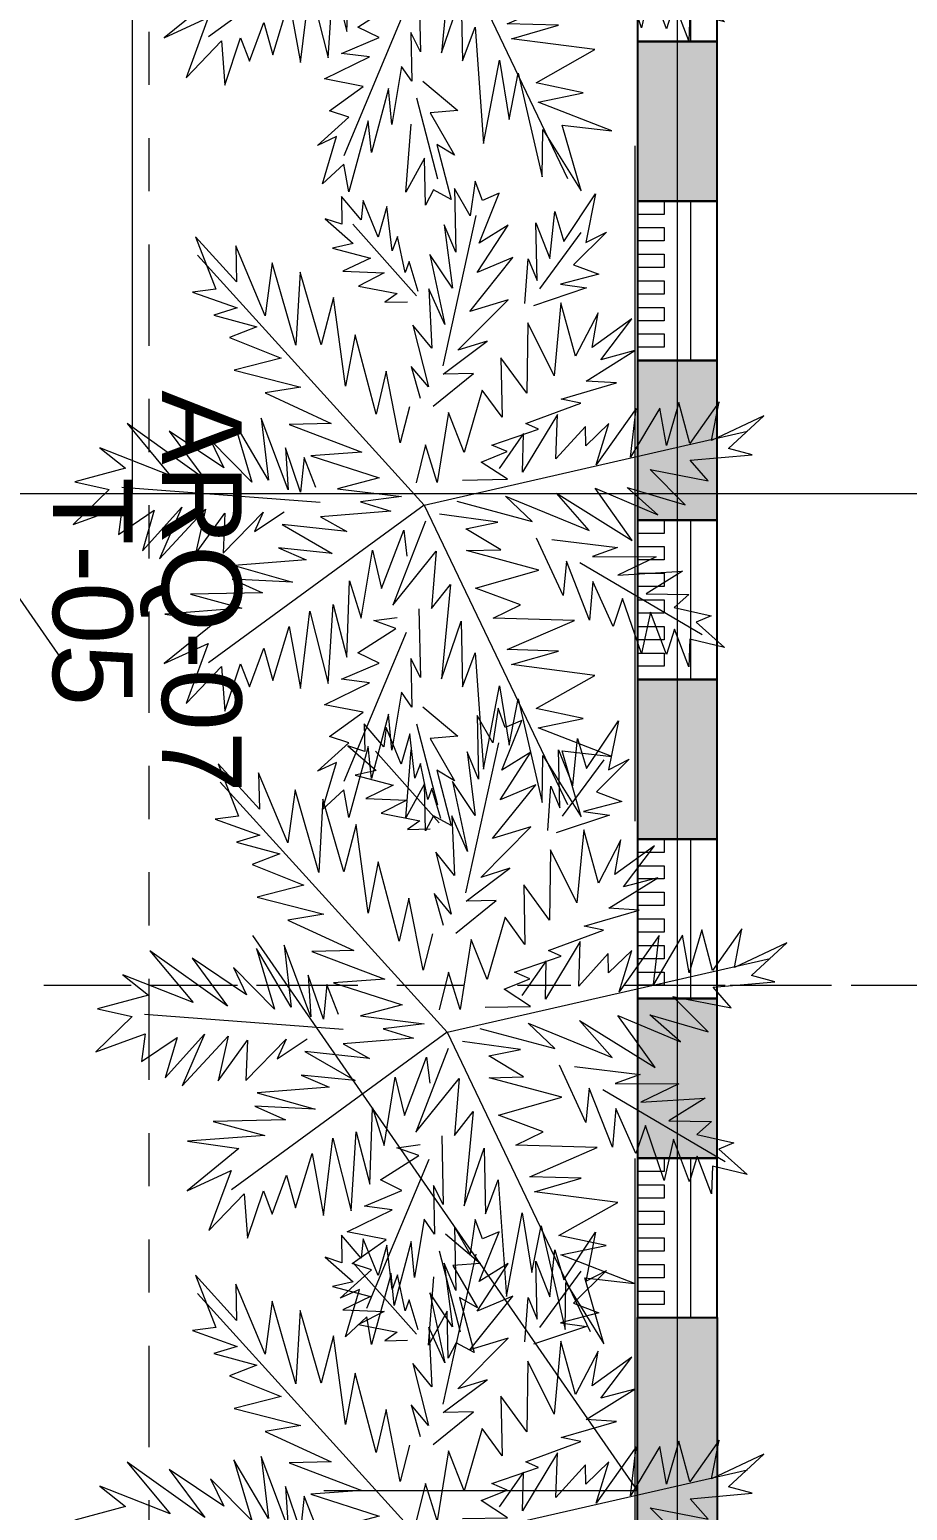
# Model space of a CAD drawing. Header units: metres. Extents: x -54 to 264, y -14 to 31.
# Drawn here: x 36.077 to 37.728, y 8.012 to 10.797 of the extents above; entities that cross this region are included whole.
import ezdxf
from ezdxf.enums import TextEntityAlignment as Align

# ---------------------------------------------------------------- set-up
doc = ezdxf.new("R2010")
doc.units = ezdxf.units.M
doc.header["$LTSCALE"] = 0.001
for name, pattern in [('CENTERX2', [101.6, 63.5, -12.7, 12.7, -12.7]), ('DIVIDEX2', [63.5, 25.4, -12.7, 0, -12.7, 0, -12.7]), ('HIDDENX2', [19.05, 12.7, -6.35])]:
    doc.linetypes.add(name, pattern=pattern)
doc.layers.get('0').update_dxf_attribs({"lineweight": 13, "true_color": 0x000000})
for name, color, linetype, lineweight, true_color in [('Jach-Anotaciones-Hatch-Lum80%', 250, 'Continuous', 13, 0x333333), ('JACH-Anotaciones-Lineas-CORTE', 7, 'DIVIDEX2', 18, 0x000000), ('JACH-Anotaciones-Lineas-CORTE @ 0.05', 7, 'DIVIDEX2', 18, 0x000000), ('JACH-Anotaciones-Lineas-CORTE @ 0.075', 7, 'DIVIDEX2', 18, 0x000000), ('JACH-Anotaciones-Lineas-EJES', 7, 'CENTERX2', 9, 0x666666), ('Jach-Anotaciones-LineasDetalle0.09mm', 7, 'Continuous', 15, 0x000000), ('JACH-Arq-Lineas-Piso', 7, 'Continuous', 13, 0x1a1a1a), ('JACH-Arq-Lineas-Proyeccion', 250, 'HIDDENX2', 13, 0x333333), ('JACH-Arq-Ventanas-BajasyPisoTecho', 7, 'Continuous', 13, 0x404040), ('JACH-ArqPaisaje-Vegetación', 7, 'Continuous', 13, 0x999999)]:
    doc.layers.add(name, color=color, linetype=linetype, lineweight=lineweight, true_color=true_color)
doc.layers.add('JACH-Arq-Muros01-Carga', color=3, linetype='Continuous', lineweight=25)
doc.styles.add('01c-Arial-JACH(3mm)', font='arial.ttf', dxfattribs={"height": 3})

# ---------------------------------------------------------------- blocks, each defined once
blk = doc.blocks.new('A$C6CAA186E')
at = {"color": 0}
for p, q in [((0.5885, 1.7324), (0.6502, 1.6011)), ((0.6703, 1.6436), (0.5885, 1.7324)), ((0.8121, 0.8804), (0.6272, 1.6911)), ((0.6859, 1.7029), (0.6703, 1.6436)), ((0.6997, 1.5475), (0.6859, 1.7029)), ((0.553, 1.6201), (0.6577, 1.5466)), ((0.6502, 1.6011), (0.553, 1.6201)), ((1.0689, 1.5069), (1.09, 1.6)), ((1.09, 1.6), (1.1056, 1.5624)), ((1.1056, 1.5624), (1.1693, 1.6332)), ((1.1693, 1.6332), (1.148, 1.5465)), ((0.7514, 1.5928), (0.6997, 1.5475)), ((0.7229, 1.4469), (0.7514, 1.5928)), ((0.9561, 1.2709), (1.1368, 1.5778)), ((0.6577, 1.5466), (0.5552, 1.5191)), ((0.8115, 1.5351), (0.7229, 1.4469)), ((0.7684, 1.389), (0.8115, 1.5351)), ((0.9877, 1.3663), (0.9779, 1.5281)), ((0.9779, 1.5281), (1.0346, 1.4368)), ((1.0346, 1.4368), (1.0365, 1.5441)), ((1.0365, 1.5441), (1.0689, 1.5069)), ((1.2175, 1.5438), (1.1235, 1.5081)), ((1.148, 1.5465), (1.2175, 1.5438)), ((0.5552, 1.5191), (0.6631, 1.4878)), ((0.6631, 1.4878), (0.5688, 1.471)), ((1.1871, 1.4884), (1.0806, 1.4483)), ((1.1235, 1.5081), (1.1871, 1.4884)), ((0.5688, 1.471), (0.6924, 1.3979)), ((0.8362, 1.4662), (0.7684, 1.389)), ((0.7701, 1.3091), (0.8362, 1.4662)), ((0.9407, 1.3022), (0.9415, 1.4621)), ((0.9415, 1.4621), (0.9877, 1.3663)), ((1.0806, 1.4483), (1.1842, 1.4252)), ((0.5701, 1.4121), (0.7111, 1.312)), ((0.6924, 1.3979), (0.5701, 1.4121)), ((1.1842, 1.4252), (1.0464, 1.3781)), ((0.3451, 1.401), (0.4167, 1.3015)), ((0.4478, 1.3232), (0.3451, 1.401)), ((0.5012, 1.2865), (0.4249, 1.409)), ((0.4249, 1.409), (0.4478, 1.3232)), ((0.9006, 1.4023), (0.7701, 1.3091)), ((0.7826, 1.2125), (0.9006, 1.4023)), ((1.0464, 1.3781), (1.1163, 1.3543)), ((0.1277, 1.3374), (0.2094, 1.255)), ((0.154, 1.2854), (0.1277, 1.3374)), ((0.5059, 1.3623), (0.5012, 1.2865)), ((0.5467, 1.2243), (0.5059, 1.3623)), ((0.6073, 1.3435), (0.6632, 1.2857)), ((0.7111, 1.312), (0.6073, 1.3435)), ((0.8986, 1.2003), (0.9183, 1.3648)), ((0.9183, 1.3648), (0.9407, 1.3022)), ((1.1163, 1.3543), (1.0038, 1.3035)), ((1.4425, 1.3508), (1.3707, 1.1662)), ((1.4284, 1.2263), (1.4425, 1.3508)), ((0.0314, 1.3101), (0.154, 1.2854)), ((0.151, 1.2306), (0.0314, 1.3101)), ((0.2094, 1.255), (0.2333, 1.3187)), ((0.2333, 1.3187), (0.2585, 1.2224)), ((0.3301, 1.3165), (0.4386, 1.2599)), ((0.4167, 1.3015), (0.3301, 1.3165)), ((1.0038, 1.3035), (1.1007, 1.2951)), ((1.2393, 1.3086), (1.2122, 1.0996)), ((1.3224, 1.1609), (1.2393, 1.3086)), ((0.2701, 1.17), (0.129, 1.2743)), ((0.2585, 1.2224), (0.2676, 1.2878)), ((0.2676, 1.2878), (0.3125, 1.1541)), ((0.5562, 1.2729), (0.5467, 1.2243)), ((0.6075, 1.1351), (0.5562, 1.2729)), ((0.6632, 1.2857), (0.6149, 1.2847)), ((0.6149, 1.2847), (0.6964, 1.2107)), ((0.8756, 1.2945), (0.7826, 1.2125)), ((0.7896, 1.0843), (0.8756, 1.2945)), ((1.1007, 1.2951), (0.9526, 1.2372)), ((1.3473, 1.2793), (1.3224, 1.1609)), ((1.3707, 1.1662), (1.3473, 1.2793)), ((1.5936, 1.274), (1.4284, 1.2263)), ((1.4399, 1.1782), (1.5936, 1.274)), ((0.0757, 1.208), (0.151, 1.2306)), ((0.4386, 1.2599), (0.3047, 1.2234)), ((0.8121, 0.8804), (1.5628, 1.2397)), ((1.039, 1.2285), (0.8952, 1.1623)), ((0.9526, 1.2372), (1.039, 1.2285)), ((1.1015, 1.2572), (1.0954, 1.053)), ((1.1746, 1.0883), (1.1015, 1.2572)), ((0.1938, 1.1958), (0.0757, 1.208)), ((0.1041, 1.1602), (0.1938, 1.1958)), ((0.3047, 1.2234), (0.4882, 1.2062)), ((0.4882, 1.2062), (0.3549, 1.1403)), ((0.5848, 1.2146), (0.7298, 1.1272)), ((0.6964, 1.2107), (0.5848, 1.2146)), ((1.1782, 1.2168), (1.1746, 1.0883)), ((1.2122, 1.0996), (1.1782, 1.2168)), ((0.2492, 1.1633), (0.1041, 1.1602)), ((0.195, 1.1411), (0.2492, 1.1633)), ((0.6216, 1.167), (0.6075, 1.1351)), ((0.662, 1.05), (0.6216, 1.167)), ((0.9751, 1.1682), (0.9264, 0.9862)), ((1.0206, 1.0093), (0.9751, 1.1682)), ((1.2981, 1.1162), (1.5578, 1.1765)), ((1.5578, 1.1765), (1.4399, 1.1782)), ((0.3067, 1.1329), (0.195, 1.1411)), ((0.3549, 1.1403), (0.5317, 1.1377)), ((0.5317, 1.1377), (0.4426, 1.0727)), ((0.7298, 1.1272), (0.6329, 1.1294)), ((0.6329, 1.1294), (0.7205, 1.0681)), ((0.8534, 1.1509), (0.7896, 1.0843)), ((0.8027, 0.9625), (0.8534, 1.1509)), ((1.0624, 1.1217), (1.0206, 1.0093)), ((1.0954, 1.053), (1.0624, 1.1217)), ((1.4144, 1.0934), (1.2981, 1.1162)), ((0.2293, 1.0134), (0.1098, 1.0909)), ((0.1098, 1.0909), (0.1555, 1.0182)), ((0.1916, 1.1031), (0.2293, 1.0134)), ((0.3265, 0.9945), (0.1916, 1.1031)), ((0.2971, 1.0906), (0.3265, 0.9945)), ((0.4239, 0.965), (0.2971, 1.0906)), ((0.678, 1.0882), (0.662, 1.05)), ((0.7046, 1.0236), (0.678, 1.0882)), ((0.7474, 1.0897), (0.7046, 1.0236)), ((0.7498, 0.9761), (0.7474, 1.0897)), ((1.2655, 1.0692), (1.4144, 1.0934)), ((0.0303, 1.0681), (0.048, 1.0264)), ((0.1555, 1.0182), (0.0303, 1.0681)), ((0.4426, 1.0727), (0.592, 1.0759)), ((0.592, 1.0759), (0.5236, 1.026)), ((0.8552, 1.0647), (0.8352, 0.919)), ((0.8717, 0.9851), (0.8552, 1.0647)), ((0.9245, 1.0725), (0.8717, 0.9851)), ((0.9264, 0.9862), (0.9245, 1.0725)), ((1.4747, 1.0295), (1.2655, 1.0692)), ((0.048, 1.0264), (0, 1.0085)), ((0, 1.0085), (0.0866, 0.9957)), ((0.4626, 0.9279), (0.0862, 1.0104)), ((0.4836, 0.9284), (0.4013, 1.0382)), ((0.4013, 1.0382), (0.4239, 0.965)), ((0.482, 1.0041), (0.4836, 0.9284)), ((0.5641, 0.9027), (0.482, 1.0041)), ((0.5236, 1.026), (0.6803, 0.981)), ((1.1826, 1.0085), (1.4747, 1.0295)), ((1.2675, 0.9767), (1.1826, 1.0085)), ((0.0866, 0.9957), (0.0179, 0.9563)), ((0.6803, 0.981), (0.5801, 0.941)), ((1.1034, 0.9732), (1.2675, 0.9767)), ((1.2475, 0.9236), (1.1034, 0.9732)), ((0.0179, 0.9563), (0.1778, 0.9597)), ((0.1778, 0.9597), (0.109, 0.9309)), ((0.109, 0.9309), (0.2685, 0.9511)), ((0.2685, 0.9511), (0.1834, 0.8946)), ((0.1834, 0.8946), (0.3594, 0.932)), ((0.3594, 0.932), (0.2697, 0.8922)), ((0.5801, 0.941), (0.7554, 0.9131)), ((1.0114, 0.946), (1.2475, 0.9236)), ((1.0713, 0.8988), (1.0114, 0.946)), ((1.318, 0.8767), (1.3919, 0.9646)), ((1.3919, 0.9646), (1.3976, 0.8953)), ((1.3976, 0.8953), (1.5036, 0.9565)), ((1.5036, 0.9565), (1.4772, 0.9117)), ((1.4772, 0.9117), (1.6153, 0.9483)), ((1.6153, 0.9483), (1.591, 0.9036)), ((0.2697, 0.8922), (0.419, 0.8996)), ((0.419, 0.8996), (0.3611, 0.8521)), ((0.3611, 0.8521), (0.5159, 0.8912)), ((0.5159, 0.8912), (0.4643, 0.848)), ((0.7554, 0.9131), (0.6613, 0.8838)), ((0.928, 0.9105), (1.0713, 0.8988)), ((1.0629, 0.8019), (0.928, 0.9105)), ((1.3604, 0.8608), (1.5634, 0.9135)), ((1.591, 0.9036), (1.6293, 0.8834)), ((0.2872, 0.8611), (0.1076, 0.7015)), ((0.8121, 0.8804), (0.1853, 0.3118)), ((0.2766, 0.865), (0.2013, 0.8424)), ((0.4643, 0.848), (0.5437, 0.8707)), ((0.6613, 0.8838), (0.7565, 0.8605)), ((0.8121, 0.8804), (1.2074, 0.3399)), ((0.8528, 0.8836), (1.0629, 0.8019)), ((1.072, 0.8673), (1.2445, 0.871)), ((1.2445, 0.871), (1.1966, 0.8468)), ((1.6293, 0.8834), (1.5115, 0.8809)), ((1.5115, 0.8809), (1.5967, 0.8343)), ((0.2289, 0.8325), (0.1388, 0.8137)), ((0.2013, 0.8424), (0.2289, 0.8325)), ((0.3037, 0.7814), (0.3024, 0.8382)), ((0.6563, 0.8205), (0.4761, 0.7851)), ((0.5654, 0.8438), (0.6563, 0.8205)), ((0.7712, 0.6631), (0.791, 0.8234)), ((0.791, 0.8234), (0.8037, 0.7206)), ((0.875, 0.8294), (0.9401, 0.8371)), ((1.0214, 0.7736), (0.875, 0.8294)), ((1.1316, 0.8349), (1.5053, 0.6787)), ((1.1966, 0.8468), (1.3186, 0.8494)), ((1.3186, 0.8494), (1.2812, 0.8233)), ((1.2812, 0.8233), (1.427, 0.7991)), ((1.5967, 0.8343), (1.4259, 0.8475)), ((0.1749, 0.7997), (0.0637, 0.7868)), ((0.0637, 0.7868), (0.1399, 0.7653)), ((0.1388, 0.8137), (0.1749, 0.7997)), ((0.2259, 0.6767), (0.23, 0.7799)), ((0.23, 0.7799), (0.263, 0.7153)), ((0.263, 0.7153), (0.2819, 0.8125)), ((0.2819, 0.8125), (0.3037, 0.7814)), ((0.4761, 0.7851), (0.584, 0.7601)), ((0.8037, 0.7206), (0.8273, 0.7968)), ((0.8273, 0.7968), (0.8416, 0.6204)), ((1.1018, 0.7543), (1.0942, 0.813)), ((1.1216, 0.8094), (1.1018, 0.7543)), ((1.1826, 0.7139), (1.1216, 0.8094)), ((1.427, 0.7991), (1.3367, 0.7909)), ((1.3367, 0.7909), (1.4975, 0.748)), ((0.1399, 0.7653), (0.0481, 0.7276)), ((0.1676, 0.6502), (0.1929, 0.7454)), ((0.1929, 0.7454), (0.2259, 0.6767)), ((0.584, 0.7601), (0.3852, 0.7074)), ((0.6885, 0.5961), (0.7437, 0.7677)), ((0.7437, 0.7677), (0.7712, 0.6631)), ((0.9251, 0.7505), (1.0214, 0.7736)), ((1.0961, 0.7226), (0.9251, 0.7505)), ((1.2088, 0.7671), (1.1826, 0.7139)), ((1.2487, 0.6732), (1.2088, 0.7671)), ((1.2577, 0.7429), (1.2487, 0.6732)), ((1.3127, 0.6304), (1.2577, 0.7429)), ((1.4975, 0.748), (1.4177, 0.74)), ((0.0966, 0.7223), (0.0387, 0.6727)), ((0.0481, 0.7276), (0.0966, 0.7223)), ((0.3852, 0.7074), (0.5141, 0.6828)), ((0.6097, 0.5418), (0.6794, 0.7242)), ((0.6794, 0.7242), (0.6885, 0.5961)), ((1.0021, 0.6932), (1.0961, 0.7226)), ((1.3317, 0.7276), (1.3127, 0.6304)), ((1.3924, 0.6426), (1.3317, 0.7276)), ((1.4177, 0.74), (1.5955, 0.6912)), ((0.0387, 0.6727), (0.1081, 0.6742)), ((0.0943, 0.6318), (0.1559, 0.7025)), ((0.1081, 0.6742), (0.0943, 0.6318)), ((0.1559, 0.7025), (0.1676, 0.6502)), ((0.5141, 0.6828), (0.2917, 0.6528)), ((0.8416, 0.6204), (0.878, 0.6864)), ((0.878, 0.6864), (0.8605, 0.524)), ((1.1937, 0.6868), (1.0021, 0.6932)), ((1.0618, 0.6524), (1.1937, 0.6868)), ((1.4082, 0.6914), (1.3924, 0.6426)), ((1.4793, 0.6129), (1.4082, 0.6914)), ((1.5955, 0.6912), (1.5263, 0.6792)), ((1.5263, 0.6792), (1.5759, 0.6255)), ((0.2917, 0.6528), (0.4102, 0.6217)), ((0.531, 0.4812), (0.6074, 0.6469)), ((0.6074, 0.6469), (0.6097, 0.5418)), ((0.8605, 0.524), (0.9335, 0.6497)), ((0.9335, 0.6497), (0.9196, 0.5147)), ((1.2599, 0.6398), (1.0618, 0.6524)), ((1.0778, 0.5938), (1.2599, 0.6398)), ((1.4573, 0.6609), (1.4793, 0.6129)), ((1.5759, 0.6255), (1.4573, 0.6609)), ((0.4102, 0.6217), (0.2282, 0.5694)), ((0.7682, 0.6083), (0.693, 0.5793)), ((0.8058, 0.6196), (0.768, 0.1222)), ((0.4115, 0.5586), (0.2045, 0.4994)), ((0.2282, 0.5694), (0.4115, 0.5586)), ((0.4737, 0.4042), (0.5165, 0.5713)), ((0.5165, 0.5713), (0.531, 0.4812)), ((0.7795, 0.5706), (0.6688, 0.5325)), ((0.693, 0.5793), (0.7795, 0.5706)), ((0.9196, 0.5147), (0.9497, 0.5848)), ((0.9497, 0.5848), (0.964, 0.4041)), ((1.2719, 0.5706), (1.0778, 0.5938)), ((1.1168, 0.5421), (1.2719, 0.5706)), ((0.3919, 0.3919), (0.4439, 0.5214)), ((0.4439, 0.5214), (0.4737, 0.4042)), ((0.7739, 0.539), (0.5943, 0.472)), ((0.6688, 0.5325), (0.7739, 0.539)), ((0.8788, 0.4549), (0.8288, 0.5296)), ((0.964, 0.4041), (1.0051, 0.5502)), ((1.0051, 0.5502), (0.9978, 0.3985)), ((1.2524, 0.5008), (1.1168, 0.5421)), ((0.2045, 0.4994), (0.3374, 0.4812)), ((0.5943, 0.472), (0.7497, 0.49)), ((0.7497, 0.49), (0.6021, 0.4027)), ((1.1708, 0.478), (1.2524, 0.5008)), ((0.3374, 0.4812), (0.1622, 0.4081)), ((0.3359, 0.3528), (0.3652, 0.4608)), ((0.3652, 0.4608), (0.3919, 0.3919)), ((0.6021, 0.4027), (0.7548, 0.4481)), ((0.7548, 0.4481), (0.6497, 0.3448)), ((0.9331, 0.3761), (0.8299, 0.477)), ((0.8299, 0.477), (0.8788, 0.4549)), ((0.9978, 0.3985), (1.032, 0.475)), ((1.032, 0.475), (1.0358, 0.2941)), ((1.2683, 0.4422), (1.1708, 0.478)), ((0.2527, 0.41), (0.1391, 0.3066)), ((0.1622, 0.4081), (0.2527, 0.41)), ((0.2782, 0.299), (0.3179, 0.4114)), ((0.3179, 0.4114), (0.3359, 0.3528)), ((1.0358, 0.2941), (1.0709, 0.4232)), ((1.0709, 0.4232), (1.0856, 0.23)), ((1.2099, 0.4199), (1.2683, 0.4422)), ((1.3286, 0.3803), (1.2099, 0.4199)), ((0.7184, 0.3778), (0.6266, 0.2412)), ((0.6497, 0.3448), (0.7184, 0.3778)), ((0.832, 0.3803), (0.9331, 0.3761)), ((0.9345, 0.3067), (0.832, 0.3803)), ((1.2172, 0.3717), (1.3286, 0.3803)), ((1.3096, 0.2831), (1.2172, 0.3717)), ((0.1391, 0.3066), (0.2706, 0.3578)), ((0.2706, 0.3578), (0.2782, 0.299)), ((1.0856, 0.23), (1.1039, 0.3587)), ((1.1039, 0.3587), (1.2098, 0.2284)), ((1.159, 0.3388), (1.3096, 0.2831)), ((1.2098, 0.2284), (1.159, 0.3388)), ((0.7468, 0.33), (0.6078, 0.1356)), ((0.6266, 0.2412), (0.7468, 0.33)), ((0.8225, 0.3317), (0.9345, 0.3067)), ((0.947, 0.2165), (0.8225, 0.3317)), ((0.8174, 0.2726), (0.947, 0.2165)), ((0.9269, 0.174), (0.8174, 0.2726)), ((0.6078, 0.1356), (0.7381, 0.2436)), ((0.7381, 0.2436), (0.6682, 0.0674)), ((0.8252, 0.2034), (0.9269, 0.174)), ((0.886, 0.1142), (0.8252, 0.2034)), ((0.6682, 0.0674), (0.7194, 0.1317)), ((0.7194, 0.1317), (0.7537, 0.004)), ((0.8611, 0), (0.8164, 0.1232)), ((0.8164, 0.1232), (0.886, 0.1142)), ((0.7537, 0.004), (0.7729, 0.0907)), ((0.7729, 0.0907), (0.8611, 0))]:
    blk.add_line(p, q, dxfattribs=at)
blk = doc.blocks.new('*U57')
at = {"linetype": 'DIVIDEX2', "lineweight": 0, "ltscale": 100}
blk.add_lwpolyline([(-772.495, 0), (50.688, 0)], dxfattribs=at)
at = {"lineweight": 0, "ltscale": 100, "style": '01c-Arial-JACH(3mm)'}
for tag, p in [('JACH-SECCIONMURO', (-777.995, 2.109)), ('NO.DEPLANO', (-777.995, -1.994))]:
    blk.add_attdef(tag, text='', height=3, dxfattribs=at).set_placement(p, align=Align.MIDDLE_CENTER)
blk = doc.blocks.new('*U292')
at = {"layer": 'JACH-Anotaciones-Lineas-CORTE @ 0.05', "xscale": 0.05, "yscale": 0.05, "zscale": 0.05}
blk.add_blockref('*U57', (50.9401, 9), dxfattribs=at)
at = {"layer": 'JACH-Anotaciones-Lineas-CORTE @ 0.075', "xscale": 0.075, "yscale": 0.075, "zscale": 0.075}
blk.add_blockref('*U57', (50.9401, 9), dxfattribs=at)
blk = doc.blocks.new('*U148')
at = {"layer": 'Jach-Anotaciones-LineasDetalle0.09mm', "lineweight": 0, "ltscale": 100}
blk.add_lwpolyline([(-0.025, 0.0125), (0.025, 0.0125), (0.025, -0.0125), (-0.025, -0.0125)], close=True, dxfattribs=at)
blk = doc.blocks.new('*U149')
at = {"layer": 'Jach-Anotaciones-LineasDetalle0.09mm', "color": 0, "linetype": 'ByBlock', "lineweight": -2, "transparency": 16777216}
for p in [(0, 0), (0, -0.05), (0, -0.1), (0, -0.15), (0, -0.2), (0, -0.25)]:
    blk.add_blockref('*U148', p, dxfattribs=at)
blk = doc.blocks.new('*U150')
at = {"layer": 'Jach-Anotaciones-LineasDetalle0.09mm', "lineweight": 0, "ltscale": 100}
blk.add_lwpolyline([(-0.025, 0.0125), (0.025, 0.0125), (0.025, -0.0125), (-0.025, -0.0125)], close=True, dxfattribs=at)
blk = doc.blocks.new('*U151')
at = {"layer": 'Jach-Anotaciones-LineasDetalle0.09mm', "color": 0, "linetype": 'ByBlock', "lineweight": -2, "transparency": 16777216}
for p in [(0, 0), (0, -0.05), (0, -0.1), (0, -0.15), (0, -0.2), (0, -0.25)]:
    blk.add_blockref('*U150', p, dxfattribs=at)
blk = doc.blocks.new('*U152')
at = {"layer": 'Jach-Anotaciones-LineasDetalle0.09mm', "lineweight": 0, "ltscale": 100}
blk.add_lwpolyline([(-0.025, 0.0125), (0.025, 0.0125), (0.025, -0.0125), (-0.025, -0.0125)], close=True, dxfattribs=at)
blk = doc.blocks.new('*U153')
at = {"layer": 'Jach-Anotaciones-LineasDetalle0.09mm', "color": 0, "linetype": 'ByBlock', "lineweight": -2, "transparency": 16777216}
for p in [(0, 0), (0, -0.05), (0, -0.1), (0, -0.15), (0, -0.2), (0, -0.25)]:
    blk.add_blockref('*U152', p, dxfattribs=at)
blk = doc.blocks.new('*U154')
at = {"layer": 'Jach-Anotaciones-LineasDetalle0.09mm', "lineweight": 0, "ltscale": 100}
blk.add_lwpolyline([(-0.025, 0.0125), (0.025, 0.0125), (0.025, -0.0125), (-0.025, -0.0125)], close=True, dxfattribs=at)
blk = doc.blocks.new('*U155')
at = {"layer": 'Jach-Anotaciones-LineasDetalle0.09mm', "color": 0, "linetype": 'ByBlock', "lineweight": -2, "transparency": 16777216}
for p in [(0, 0), (0, -0.05), (0, -0.1), (0, -0.15), (0, -0.2), (0, -0.25)]:
    blk.add_blockref('*U154', p, dxfattribs=at)
blk = doc.blocks.new('*U185')
at = {"linetype": 'DIVIDEX2', "lineweight": 0, "ltscale": 100}
blk.add_lwpolyline([(-810.476, 0), (-344.582, 0)], dxfattribs=at)
at = {"lineweight": 0, "ltscale": 100, "style": '01c-Arial-JACH(3mm)'}
for tag, p in [('JACH-SECCIONMURO', (-815.976, 2.109)), ('NO.DEPLANO', (-815.976, -1.994))]:
    blk.add_attdef(tag, text='', height=3, dxfattribs=at).set_placement(p, align=Align.MIDDLE_CENTER)
blk = doc.blocks.new('*U375')
at = {"layer": 'JACH-Anotaciones-Lineas-CORTE @ 0.05'}
ref = blk.add_blockref('*U185', (-36.3016, -31.0582), dxfattribs=dict(at, xscale=0.05, yscale=0.05, zscale=-0.05, rotation=270))
ref.add_attrib('NO.DEPLANO', 'ARQ-07', dxfattribs={"layer": '0', "lineweight": 0, "ltscale": 100, "height": 0.15, "rotation": 270, "style": '01c-Arial-JACH(3mm)'}).set_placement((36.4013, 9.7406), align=Align.MIDDLE_CENTER)
ref.add_attrib('JACH-SECCIONMURO', 'T-05', dxfattribs={"layer": '0', "lineweight": 0, "ltscale": 100, "height": 0.15, "rotation": 270, "style": '01c-Arial-JACH(3mm)'}).set_placement((36.1962, 9.7406), align=Align.MIDDLE_CENTER)
at = {"layer": 'JACH-Anotaciones-Lineas-CORTE @ 0.075', "xscale": -0.075, "yscale": 0.075, "zscale": 0.075, "rotation": 90}
blk.add_blockref('*U185', (36.3016, -31.0582), dxfattribs=at)

msp = doc.modelspace()

# ---------------------------------------------------------------- hatches: boundary and pattern name
at = {"layer": 'Jach-Anotaciones-Hatch-Lum80%', "ltscale": 100}
h = msp.add_hatch(color=256, dxfattribs=at)
h.paths.add_polyline_path([(37.3709, 8.375), (37.2209, 8.375), (37.2209, 4.4508), (37.3709, 4.4508)])
h.paths.add_polyline_path([(37.2209, 14.075), (37.3709, 14.075), (37.3709, 14.4), (37.5209, 14.4), (37.5209, 15.85), (37.2209, 15.85)])
for points in [[(37.2209, 10.475), (37.3709, 10.475), (37.3709, 10.775), (37.2209, 10.775)], [(37.2209, 9.875), (37.3709, 9.875), (37.3709, 10.175), (37.2209, 10.175)], [(37.2209, 9.275), (37.3709, 9.275), (37.3709, 9.575), (37.2209, 9.575)], [(37.2209, 8.675), (37.3709, 8.675), (37.3709, 8.975), (37.2209, 8.975)]]:
    msp.add_hatch(color=256, dxfattribs=at).paths.add_polyline_path(points)

# ---------------------------------------------------------------- linework, layer by layer
at = {"layer": 'JACH-Anotaciones-Lineas-EJES', "ltscale": 100}
for points in [[(37.2959, -2.3956), (37.2959, 25.8947)], [(22.6359, 9.925), (52.1472, 9.925)]]:
    msp.add_lwpolyline(points, dxfattribs=at)
at = {"layer": 'JACH-Arq-Lineas-Piso', "ltscale": 100}
msp.add_lwpolyline([(33.7709, 9.925), (36.2709, 9.925), (36.2709, 12.425), (33.7709, 12.425)], close=True, dxfattribs=at)
at = {"layer": 'JACH-Arq-Lineas-Proyeccion', "linetype": 'HIDDENX2', "ltscale": 100}
msp.add_lwpolyline([(37.2209, 8.05), (32.8209, 14.4)], dxfattribs=at)
msp.add_lwpolyline([(32.8209, 6.705), (32.8209, 14.389), (37.2159, 14.389), (37.2159, 6.7)], close=True, dxfattribs=at)
at = {"layer": 'JACH-Arq-Lineas-Proyeccion', "ltscale": 100}
msp.add_lwpolyline([(32.8209, 14.389), (37.2209, 14.389), (37.2209, 6.7), (32.8209, 6.7)], close=True, dxfattribs=at)
msp.add_lwpolyline([(32.8209, 8.05), (37.2209, 8.05)], dxfattribs=at)
at = {"layer": 'JACH-Arq-Muros01-Carga', "ltscale": 100}
for points in [[(37.2209, 10.775), (37.3709, 10.775), (37.3709, 11.075), (37.2209, 11.075)], [(37.2209, 10.475), (37.3709, 10.475), (37.3709, 10.775), (37.2209, 10.775)], [(37.2209, 10.175), (37.3709, 10.175), (37.3709, 10.475), (37.2209, 10.475)], [(37.2209, 9.875), (37.3709, 9.875), (37.3709, 10.175), (37.2209, 10.175)], [(37.2209, 9.575), (37.3709, 9.575), (37.3709, 9.875), (37.2209, 9.875)], [(37.2209, 9.275), (37.3709, 9.275), (37.3709, 9.575), (37.2209, 9.575)], [(37.2209, 8.975), (37.3709, 8.975), (37.3709, 9.275), (37.2209, 9.275)], [(37.2209, 8.675), (37.3709, 8.675), (37.3709, 8.975), (37.2209, 8.975)], [(37.2209, 8.375), (37.3709, 8.375), (37.3709, 8.675), (37.2209, 8.675)], [(37.3709, 8.375), (37.3709, 4.4508), (37.3709, 4.4508), (37.2209, 4.4508), (37.2209, 8.375)]]:
    msp.add_lwpolyline(points, close=True, dxfattribs=at)
at = {"layer": 'JACH-Arq-Ventanas-BajasyPisoTecho', "lineweight": 0, "ltscale": 100}
for points in [[(37.3209, 11.075), (37.3709, 11.075), (37.3709, 10.775), (37.3209, 10.775)], [(37.3209, 10.475), (37.3709, 10.475), (37.3709, 10.175), (37.3209, 10.175)], [(37.3209, 9.875), (37.3709, 9.875), (37.3709, 9.575), (37.3209, 9.575)], [(37.3209, 9.275), (37.3709, 9.275), (37.3709, 8.975), (37.3209, 8.975)], [(37.3209, 8.675), (37.3709, 8.675), (37.3709, 8.375), (37.3209, 8.375)]]:
    msp.add_lwpolyline(points, close=True, dxfattribs=at)

# ---------------------------------------------------------------- block references
at = {"layer": 'JACH-Anotaciones-Lineas-CORTE', "lineweight": 0}
for name in ['*U375', '*U292']:
    msp.add_blockref(name, (0, 0), dxfattribs=at)
at = {"layer": 'Jach-Anotaciones-LineasDetalle0.09mm'}
for name, p in [('*U149', (37.2459, 10.4625)), ('*U151', (37.2459, 9.8625)), ('*U153', (37.2459, 9.2625)), ('*U155', (37.2459, 8.6625))]:
    msp.add_blockref(name, p, dxfattribs=at)
at = {"layer": 'JACH-ArqPaisaje-Vegetación', "xscale": 0.75, "yscale": 0.75, "zscale": 0.75, "rotation": 270}
for p in [(36.1593, 11.6892), (36.1593, 10.5123), (36.2022, 9.521), (36.1593, 8.5593)]:
    msp.add_blockref('A$C6CAA186E', p, dxfattribs=at)

doc.saveas('drawing.dxf')
